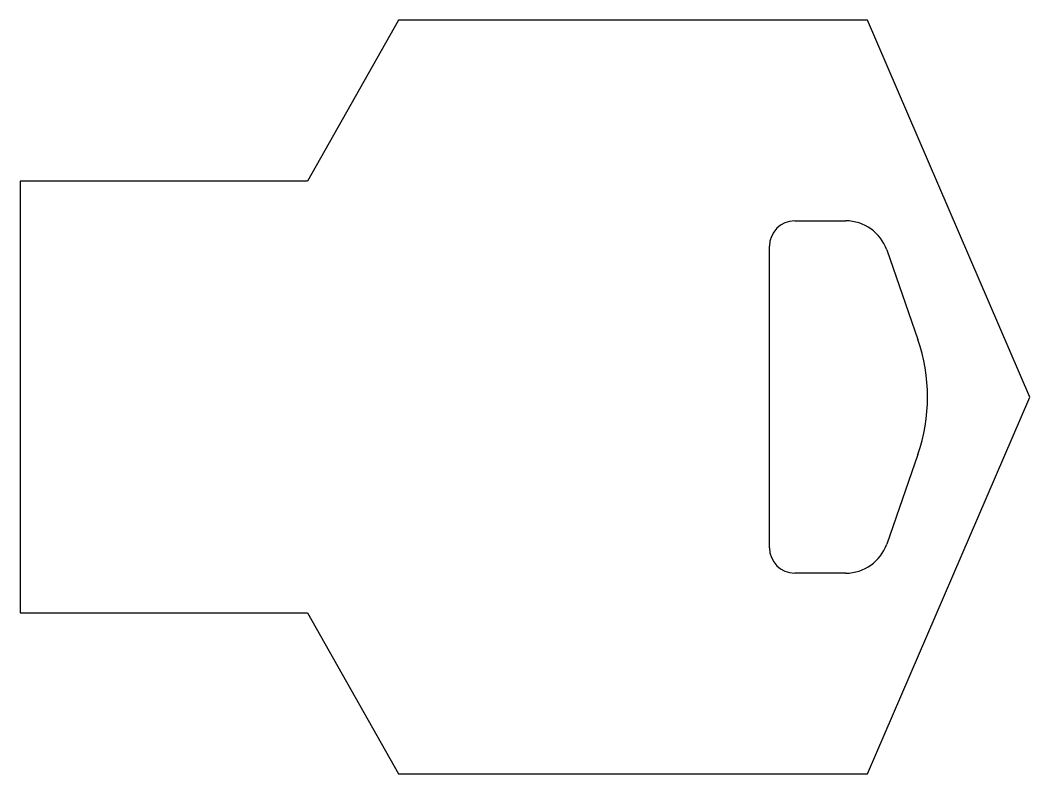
# Model space of a CAD drawing. Extents: x 0.8 to 33.8, y 26.9 to 51.5.
import ezdxf

# ---------------------------------------------------------------- set-up
doc = ezdxf.new("R2010")
doc.units = 0

msp = doc.modelspace()

# ---------------------------------------------------------------- linework, layer by layer
for p, q in [((13.182081, 51.504822), (10.203724, 46.254822)), ((28.482081, 51.504822), (13.182081, 51.504822)), ((33.781131, 39.204822), (28.482081, 51.504822)), ((10.203724, 46.254822), (0.831323, 46.254822)), ((0.831323, 46.254822), (0.831323, 32.154822)), ((26.110865, 44.954822), (27.77711, 44.954822)), ((25.281131, 34.284555), (25.281131, 44.125088)), ((29.110973, 44.006527), (30.126909, 41.08571)), ((28.482081, 26.904822), (33.781131, 39.204822)), ((30.126909, 37.323933), (29.110973, 34.403117)), ((27.77711, 33.454822), (26.110865, 33.454822)), ((0.831323, 32.154822), (10.203724, 32.154822)), ((10.203724, 32.154822), (13.182081, 26.904822)), ((13.182081, 26.904822), (28.482081, 26.904822))]:
    msp.add_line(p, q)
for centre, radius, start, end in [((26.110865, 44.125088), 0.829734, 90, 180), ((27.77711, 43.542574), 1.412247, 19.179008, 90), ((24.719354, 39.204822), 5.72533, -19.179008, 19.179008), ((26.110865, 34.284555), 0.829734, 180, -90), ((27.77711, 34.867069), 1.412247, -90, -19.179008)]:
    msp.add_arc(centre, radius, start, end)

doc.saveas('drawing.dxf')
